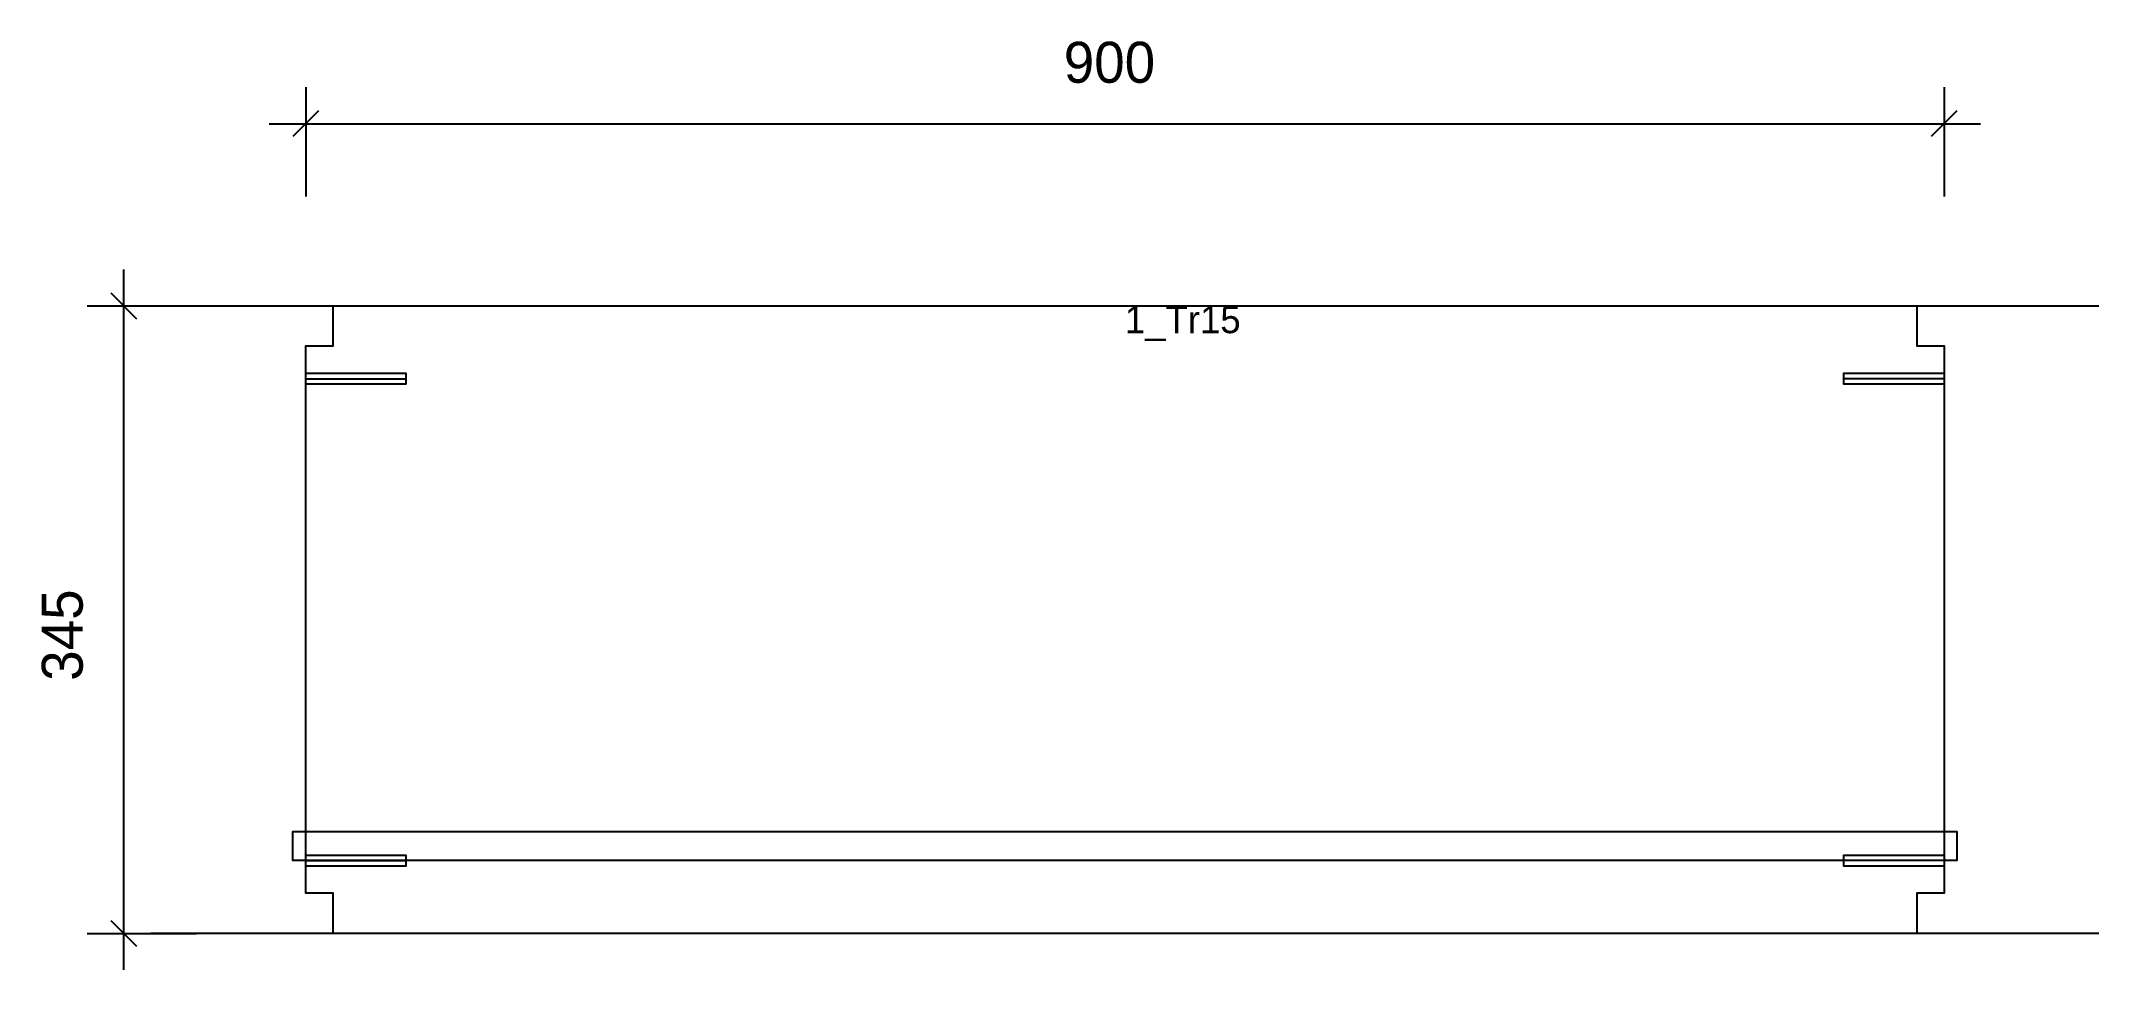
# Model space of a CAD drawing. Header units: millimetres. Extents: x -145 to 985, y -20 to 490.
import ezdxf
from ezdxf.enums import TextEntityAlignment as Align

# ---------------------------------------------------------------- set-up
doc = ezdxf.new("R2010")
doc.units = ezdxf.units.MM
for name, color, linetype in [('CONTOUR', 7, 'CONTINUOUS'), ('CUT_RISER', 7, 'CONTINUOUS'), ('DIMLINES', 7, 'CONTINUOUS'), ('DIMLINESTEXT', 7, 'CONTINUOUS'), ('DRILLINGSSIDE', 7, 'CONTINUOUS'), ('EXTRATREADBACKPROFILELINES', 7, 'CONTINUOUS'), ('EXTRATREADBACKPROFILELINESTEXT', 7, 'CONTINUOUS'), ('EXTRATREADFRONTPROFILELINES', 7, 'CONTINUOUS')]:
    doc.layers.add(name, color=color, linetype=linetype)

msp = doc.modelspace()

# ---------------------------------------------------------------- linework, layer by layer
at = {"layer": 'CONTOUR', "color": 0, "linetype": '0'}
msp.add_lwpolyline([(885, 344.556), (885, 322.556), (900, 322.556), (900, 22), (885, 22), (885, 0), (15, 0), (15, 22), (0, 22), (0, 322.556), (15, 322.556), (15, 344.556), (885, 344.556)], dxfattribs=at)
at = {"layer": 'CUT_RISER', "color": 1, "linetype": '1'}
msp.add_lwpolyline([(901, 40), (893, 40), (858.923, 40), (824.846, 40), (790.769, 40), (756.692, 40), (722.615, 40), (688.538, 40), (654.462, 40), (620.385, 40), (586.308, 40), (552.231, 40), (518.154, 40), (484.077, 40), (450, 40), (442, 40), (407.923, 40), (373.846, 40), (339.769, 40), (305.692, 40), (271.615, 40), (237.538, 40), (203.462, 40), (169.385, 40), (135.308, 40), (101.231, 40), (67.154, 40), (33.077, 40), (-1, 40), (-2.2, 40), (-7, 40), (-7, 43.2), (-7, 56), (-5.8, 56), (-1, 56), (7, 56), (40.111, 56), (73.222, 56), (106.333, 56), (139.444, 56), (172.556, 56), (205.667, 56), (238.778, 56), (271.889, 56), (305, 56), (338.111, 56), (371.222, 56), (404.333, 56), (437.444, 56), (470.556, 56), (503.667, 56), (536.778, 56), (569.889, 56), (603, 56), (636.111, 56), (669.222, 56), (702.333, 56), (735.444, 56), (768.556, 56), (801.667, 56), (834.778, 56), (867.889, 56), (901, 56), (902.2, 56), (907, 56), (907, 52.8), (907, 40), (905.8, 40), (901, 40)], dxfattribs=at)
at = {"layer": 'DIMLINES', "color": 0}
for p, q in [((0, 464.556), (0, 404.556)), ((900, 464.556), (900, 404.556)), ((-20, 444.556), (920, 444.556)), ((7.071, 451.627), (-7.071, 437.485)), ((907.071, 451.627), (892.929, 437.485)), ((-100, -20), (-100, 364.556)), ((-107.071, 351.627), (-92.929, 337.485)), ((-120, 344.556), (-60, 344.556)), ((-120, 0), (-60, 0)), ((-107.071, 7.071), (-92.929, -7.071))]:
    msp.add_line(p, q, dxfattribs=at)
at = {"layer": 'DRILLINGSSIDE', "color": 3}
for p, q in [((0, 304.556), (55, 304.556)), ((900, 304.556), (845, 304.556)), ((0, 40), (55, 40)), ((900, 40), (845, 40))]:
    msp.add_line(p, q, dxfattribs=at)
at = {"layer": 'DRILLINGSSIDE', "color": 3, "linetype": '3'}
for points in [[(0, 307.556), (55, 307.556), (55, 301.556), (0, 301.556)], [(900, 301.556), (845, 301.556), (845, 307.556), (900, 307.556)], [(0, 43), (55, 43), (55, 37), (0, 37)], [(900, 37), (845, 37), (845, 43), (900, 43)]]:
    msp.add_lwpolyline(points, dxfattribs=at)
at = {"layer": 'EXTRATREADBACKPROFILELINES', "color": 2}
msp.add_line((-85, 344.556), (985, 344.556), dxfattribs=at)
at = {"layer": 'EXTRATREADFRONTPROFILELINES', "color": 2}
msp.add_line((985, 0), (-85, 0), dxfattribs=at)

# ---------------------------------------------------------------- texts
at = {"layer": 'DIMLINESTEXT'}
msp.add_text('900', height=22.5, dxfattribs=at).set_placement((416.398, 489.556), align=Align.TOP_LEFT)
msp.add_text('345', height=22.5, rotation=90, dxfattribs=at).set_placement((-145, 138.676), align=Align.TOP_LEFT)
at = {"layer": 'EXTRATREADBACKPROFILELINESTEXT'}
msp.add_text('1_Tr15', height=15, rotation=360, dxfattribs=at).set_placement((450, 344.556), align=Align.TOP_LEFT)

doc.saveas('drawing.dxf')
